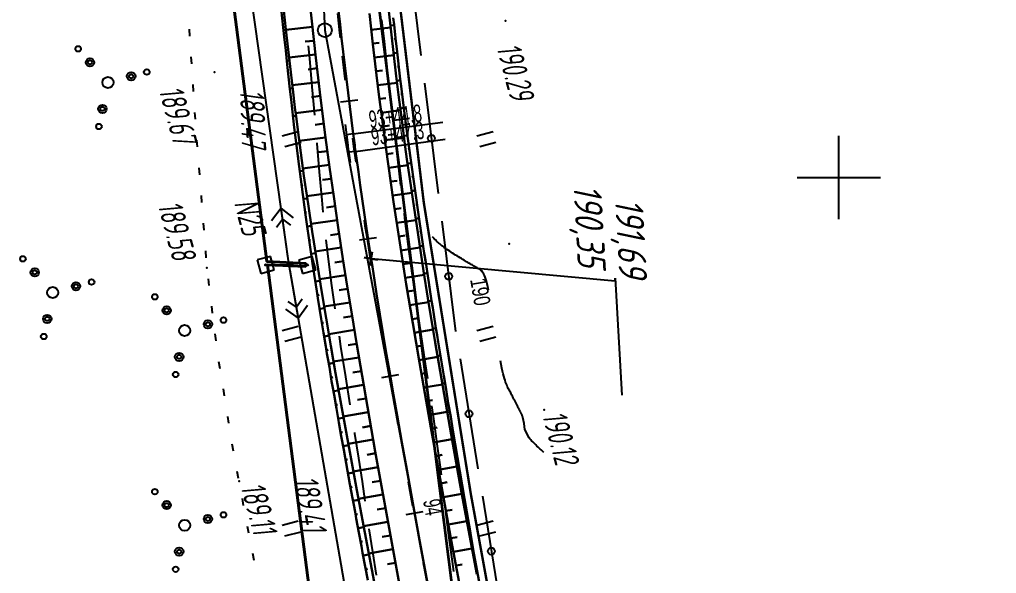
# Model space of a CAD drawing. Header units: millimetres. Extents: x -1799 to 6962, y -1020 to 4121.
# Drawn here: x 5276.6 to 5417, y 2021.7 to 2101.4 of the extents above; entities that cross this region are included whole.
import ezdxf
from ezdxf import colors
from ezdxf.entities.mleader import LeaderData, LeaderLine
from ezdxf.math import Vec2, Vec3

# ---------------------------------------------------------------- set-up
doc = ezdxf.new("R2010")
doc.units = ezdxf.units.MM
doc.linetypes.add('CONTI', pattern=[0])
doc.linetypes.add('STROT', pattern=[1.7, 0.5, -1.2])
for name, color, linetype, lineweight in [('10', 1, 'Continuous', 35), ('КОПИЯ_ОСЬ_13_ОТКОСЫ', 7, 'Continuous', 30), ('ОСЬ_ВЕРХ_ПОКРЫТИЯ_ГРАНИЦЫ_ПОЛОС', 7, 'Continuous', 30), ('ОСЬ_ВЕРХ_ПОКРЫТИЯ_ОСЬ', 1, 'Continuous', 30), ('Отметки', 5, 'Continuous', 30)]:
    doc.layers.add(name, color=color, linetype=linetype, lineweight=lineweight)
for name, color, linetype in [('_Ростелеком', 6, 'Continuous'), ('GOR_BDEFAULT', 212, 'CONTI'), ('NAD_MDEFAULT', 7, 'CONTI'), ('PI_OTDEFAULT', 172, 'CONTI'), ('PI_TTDEFAULT', 5, 'CONTI'), ('PLN_O', 7, 'CONTI'), ('SETKR', 2, 'CONTI'), ('SIT_LDEFAULT', 7, 'CONTI'), ('USLZNDEFAULT', 7, 'CONTI'), ('ZAPSKDEFAULT', 7, 'CONTI'), ('КОПИЯ_ОСЬ_ТАНГЕНСЫ', 1, 'Continuous'), ('ОСЬ_ВЕРХ_ПОКРЫТИЯ_ОТКОСЫ', 7, 'Continuous'), ('ОСЬ_ВЕРХ_ПОКРЫТИЯ_ПИКЕТЫ', 1, 'Continuous'), ('ОСЬ_ВЕРХ_ПОКРЫТИЯ_РАЗБИВКА_КРИВ', 1, 'Continuous'), ('ОСЬ_ВЕРХ_ПОКРЫТИЯ_ТАНГЕНСЫ', 1, 'Continuous'), ('разметка', 7, 'Continuous')]:
    doc.layers.add(name, color=color, linetype=linetype)
doc.styles.add('eskd', font='spds.shx', dxfattribs={"width": 1.2, "oblique": 15})
doc.styles.add('SHRFT', font='TXT', dxfattribs={"width": 3.5})
doc.styles.get("Standard").update_dxf_attribs({"font": 'arial.ttf'})
doc.styles.add('STYLE1', font='romand.shx', dxfattribs={"width": 0.9})
doc.styles.add('ГОСТ', font='', dxfattribs={"oblique": 15, "height": 4})
doc.styles.get('ГОСТ').set_extended_font_data('GOST type A')
doc.linetypes.add('кабель_связи_проект.', pattern='A,10,-1,["/",STYLE1,S=3,R=0,X=0,Y=-1.5],-4.1', length=15.1)

# ---------------------------------------------------------------- blocks, each defined once
blk = doc.blocks.new('BL_333')
at = {"color": 0}
for p, q in [((0, -6), (0, 6)), ((-6, 0), (6, 0))]:
    blk.add_line(p, q, dxfattribs=at)
blk = doc.blocks.new('BL_2011')
at = {"color": 0}
for p, q in [((0, 0), (0, 2.4)), ((1.6, 0), (1.6, 2.4))]:
    blk.add_line(p, q, dxfattribs=at)
blk = doc.blocks.new('BL_2010')
at = {"color": 0}
for centre, radius in [((0, 5.78), 0.4), ((0, 3.46), 0.6), ((0, 3.46), 0.3), ((0, 0), 0.8), ((-3.46, -1.74), 0.6), ((3.46, -1.74), 0.6), ((-5.78, -2.88), 0.4), ((-3.46, -1.74), 0.3), ((3.46, -1.74), 0.3), ((5.78, -2.88), 0.4)]:
    blk.add_circle(centre, radius, dxfattribs=at)
blk = doc.blocks.new('BL_27')
at = {"color": 0}
for p, q in [((1, 1), (-1, 1)), ((-1, 1), (-1, -1)), ((1, -1), (1, 1)), ((-1, -1), (1, -1))]:
    blk.add_line(p, q, dxfattribs=at)
blk.add_circle((0, 0), 0.1, dxfattribs=at)
blk = doc.blocks.new('_None')
blk = doc.blocks.new('Крест')
at = {"layer": 'Отметки'}
for points in [[(-1, 0), (1, 0)], [(0, 1), (0, -1)]]:
    blk.add_lwpolyline(points, dxfattribs=at)

msp = doc.modelspace()

# ---------------------------------------------------------------- linework, layer by layer
at = {"layer": '10'}
for points in [[(5555.115964376493, 1526.56348073521), (5526.335964376232, 1586.473480735359), (5535.665964376307, 1590.453480735806), (5514.085964376232, 1638.623480735731), (5463.115964376493, 1743.403480735992), (5453.935964376326, 1740.133480735508), (5420.835964376232, 1804.413480735769), (5378.175964376083, 1887.043480735657), (5361.365964376493, 1930.113480735955), (5358.725964376363, 1940.203480735806), (5339.645964376288, 2013.083480735694), (5325.065964376214, 2129.023480736104), (5322.045964376195, 2188.343480735471), (5318.665964376307, 2267.193480736029)], [(5344.985964376139, 1914.953480735806), (5350.425964376083, 1915.903480735992), (5350.355964376251, 1916.353480735247), (5344.825964376456, 1915.373480735731), (5341.455964376344, 1923.573480735918), (5318.87596437627, 2014.763480735396), (5312.235964376139, 2066.093480735471), (5317.735964376139, 2065.833480735694), (5317.755964376158, 2066.28348073588), (5312.175964376083, 2066.553480735433), (5305.745964376381, 2116.213480735582), (5305.745964376381, 2116.213480735582), (5301.735964376139, 2186.923480735545), (5311.565964376214, 2187.733480735135), (5307.975964376363, 2226.163480735769)], [(5307.975964376363, 2226.163480735769), (5311.565964376214, 2187.733480735135), (5301.735964376139, 2186.923480735545), (5305.745964376381, 2116.213480735582), (5305.745964376381, 2116.213480735582), (5312.175964376083, 2066.553480735433), (5317.755964376158, 2066.28348073588), (5317.735964376139, 2065.833480735694), (5312.235964376139, 2066.093480735471), (5318.87596437627, 2014.763480735396), (5341.455964376344, 1923.573480735918), (5344.825964376456, 1915.373480735731)]]:
    msp.add_lwpolyline(points, dxfattribs=at)
at = {"layer": '_Ростелеком', "linetype": 'кабель_связи_проект.', "ltscale": 0.25, "const_width": 0.35}
msp.add_lwpolyline([(5560.940335888308, 1528.999550312211), (5544.164877997458, 1562.924496218947), (5531.543588114533, 1588.651475008031), (5522.557004158802, 1614.791239445482), (5507.88523053047, 1645.655244533357), (5488.972480380102, 1684.79149846026), (5475.233966897978, 1712.55286167228), (5457.136308889321, 1741.273472735112), (5442.300093190259, 1770.94991314729), (5426.306818254185, 1802.793713737664), (5412.680483136801, 1830.246032699396), (5397.398819576289, 1860.082772442524), (5385.273338361856, 1884.283877056477), (5363.374087645594, 1935.707054908772), (5353.894575089807, 1969.345611808275), (5347.793558990388, 1998.501078061213), (5341.479082550397, 2033.110597992701), (5334.720605848628, 2075.005415758503), (5330.127635797495, 2113.02891054136), (5327.207949132318, 2148.154307468248), (5324.184357531523, 2191.730619093788), (5322.743138539439, 2230.823362515693)], dxfattribs=at)
at = {"layer": 'GOR_BDEFAULT', "color": 212, "elevation": 190, "flags": 128}
for points in [[(5344.011700376412, 2062.449212734972), (5343.911700376435, 2062.929215735209), (5343.8117003764, 2063.349213735585), (5343.711700376423, 2063.719216735487), (5343.621700376398, 2064.029213735287), (5343.53170037643, 2064.309212735307), (5343.431700376395, 2064.539216734854), (5343.341700376428, 2064.729210735683), (5343.261700376412, 2064.899216735189), (5343.171700376444, 2065.029213735287), (5343.081700376419, 2065.149216735189), (5342.981700376442, 2065.239212735009), (5342.891700376416, 2065.319214735565), (5342.801700376449, 2065.389214735863), (5342.701700376414, 2065.449212734972), (5342.601700376437, 2065.509217735765), (5342.501700376402, 2065.569214735565), (5342.391700376416, 2065.629212735606), (5342.28170037643, 2065.699212734972), (5342.161700376435, 2065.759217735765), (5342.04170037644, 2065.829216734891), (5341.921700376444, 2065.909211734695), (5341.79170037644, 2065.979210735683), (5341.651700376426, 2066.069214735565), (5341.511700376412, 2066.149216735189), (5341.361700376447, 2066.239212735009), (5341.201700376414, 2066.329216734891), (5341.04170037644, 2066.429215735209), (5340.871700376398, 2066.529213735287), (5340.701700376414, 2066.629212735606), (5340.511700376412, 2066.739212735009), (5340.321700376409, 2066.859215734911), (5340.121700376398, 2066.979210735683), (5339.921700376444, 2067.099213735585), (5339.711700376423, 2067.229210735683), (5339.501700376402, 2067.359215734911), (5339.28170037643, 2067.489212735009), (5339.071700376409, 2067.629212735606), (5338.861700376447, 2067.76921173503), (5338.641700376416, 2067.899216735189), (5338.441700376405, 2068.039216734854), (5338.231700376442, 2068.179215735209), (5338.03170037643, 2068.309212735307), (5337.841700376428, 2068.449212734972), (5337.661700376435, 2068.579216734891), (5337.481700376442, 2068.70921473523), (5337.321700376409, 2068.829216734891), (5337.171700376444, 2068.95921473523), (5337.021700376421, 2069.079216734891), (5336.891700376416, 2069.189217735467), (5336.761700376412, 2069.299218735111), (5336.651700376426, 2069.409211734695), (5336.54170037644, 2069.509217735765), (5336.441700376405, 2069.609215734911), (5336.351700376437, 2069.699212734972), (5336.271700376421, 2069.789216734854), (5336.201700376414, 2069.869217735169), (5336.131700376407, 2069.949212734972), (5336.071700376409, 2070.009217735765), (5336.021700376421, 2070.079216734891), (5335.971700376433, 2070.129212735606)], [(5351.961700376423, 2039.119217735169), (5351.841700376428, 2039.219216735487), (5351.721700376433, 2039.329216734891), (5351.581700376419, 2039.45921473523), (5351.441700376405, 2039.589211735328), (5351.29170037644, 2039.729210735683), (5351.141700376416, 2039.879212735606), (5350.981700376442, 2040.01921173503), (5350.821700376409, 2040.179215735209), (5350.661700376435, 2040.329216734891), (5350.511700376412, 2040.479210735683), (5350.361700376447, 2040.629212735606), (5350.211700376423, 2040.779213735287), (5350.081700376419, 2040.919213734952), (5349.951700376414, 2041.059212735307), (5349.841700376428, 2041.189217735467), (5349.241700376451, 2042.389214735863), (5349.141700376416, 2043.259217735765), (5348.951700376414, 2044.149216735189), (5348.931700376395, 2044.20921473523), (5348.911700376435, 2044.279213735287), (5348.891700376416, 2044.339211735328), (5348.861700376447, 2044.399216735189), (5348.841700376428, 2044.45921473523), (5348.8117003764, 2044.51921173503), (5348.78170037643, 2044.589211735328), (5348.751700376402, 2044.649216735189), (5348.721700376433, 2044.719216735487), (5348.691700376405, 2044.779213735287), (5348.661700376435, 2044.849213735585), (5348.631700376407, 2044.919213734952), (5348.591700376428, 2044.989212735009), (5348.5617003764, 2045.059212735307), (5348.521700376421, 2045.129212735606), (5348.491700376451, 2045.199212734972), (5348.451700376414, 2045.26921173503), (5348.411700376435, 2045.349213735585), (5348.371700376398, 2045.429215735209), (5348.331700376419, 2045.499215735507), (5348.29170037644, 2045.579216734891), (5348.251700376402, 2045.669213734952), (5348.211700376423, 2045.749215735507), (5348.161700376435, 2045.829216734891), (5348.121700376398, 2045.919213734952), (5348.071700376409, 2046.009217735765), (5348.03170037643, 2046.099213735585), (5347.981700376442, 2046.189217735467), (5347.931700376395, 2046.279213735287), (5347.881700376407, 2046.369217735169), (5347.831700376419, 2046.469216735487), (5347.78170037643, 2046.569214735565), (5347.731700376442, 2046.669213734952), (5347.671700376444, 2046.76921173503), (5347.621700376398, 2046.879212735606), (5347.5617003764, 2046.979210735683), (5347.501700376402, 2047.089211735328), (5347.441700376405, 2047.199212734972), (5347.381700376407, 2047.319214735565), (5347.321700376409, 2047.429215735209), (5347.261700376412, 2047.549218735111), (5347.201700376414, 2047.669213734952), (5347.131700376407, 2047.799218735111), (5347.0617003764, 2047.919213734952), (5347.001700376402, 2048.049218735111), (5346.931700376395, 2048.179215735209), (5346.861700376447, 2048.319214735565), (5346.78170037643, 2048.469216735487), (5346.711700376423, 2048.629212735606), (5346.631700376407, 2048.809212735307), (5346.551700376449, 2049.009217735765), (5346.471700376433, 2049.229210735683), (5346.391700376416, 2049.479210735683), (5346.301700376449, 2049.759217735765), (5346.211700376423, 2050.069214735565), (5346.121700376398, 2050.419213734952), (5346.021700376421, 2050.809212735307), (5345.931700376395, 2051.239212735009), (5345.821700376409, 2051.729210735683), (5345.721700376433, 2052.259217735765)]]:
    msp.add_lwpolyline(points, dxfattribs=at)
at = {"layer": 'PI_TTDEFAULT', "color": 5}
for p in [(5346.461700376423, 2101.149216735189, 190.29), (5304.641700376416, 2093.809212735307, 189.666), (5346.961700376423, 2069.119217735169, 190.081), (5303.53170037643, 2065.669213734952, 189.583), (5312.001700376402, 2066.079216734891, 189.593), (5352.011700376412, 2045.219216735487, 190.121), (5308.171700376444, 2034.999215735507, 189.109)]:
    msp.add_point(p, dxfattribs=at)
at = {"layer": 'PLN_O'}
for p, q in [((5332.321700376409, 2112.059212735307), (5334.3117003764, 2096.179215735209)), ((5334.8117003764, 2092.219216735487), (5336.801700376449, 2076.339211735328)), ((5337.301700376449, 2072.369217735169), (5339.29170037644, 2056.489212735009)), ((5339.931700376395, 2052.559212735307), (5342.491700376451, 2036.76921173503)), ((5343.131700376407, 2032.809212735307), (5345.691700376405, 2017.01921173503))]:
    msp.add_line(p, q, dxfattribs=at)
for centre in [(5335.8117003764, 2084.279213735287), (5338.301700376449, 2064.429215735209), (5341.211700376423, 2044.659211734695), (5344.411700376435, 2024.909211734695)]:
    msp.add_circle(centre, 0.5, dxfattribs=at)
at = {"layer": 'SIT_LDEFAULT', "color": 7}
for p, q in [((5315.3117003764, 2066.299218735111), (5307.121700376398, 2124.689217735467)), ((5329.051700376449, 2098.20921473523), (5328.711700376423, 2101.319214735565)), ((5301.001700376402, 2099.979210735683), (5301.071700376409, 2098.979210735683)), ((5318.101700376437, 2097.569214735565), (5318.28170037643, 2095.749215735507)), ((5329.501700376402, 2094.079216734891), (5329.051700376449, 2098.20921473523)), ((5301.261700376412, 2095.989212735009), (5301.331700376419, 2094.989212735009)), ((5318.28170037643, 2095.749215735507), (5318.651700376426, 2091.679215735209)), ((5301.53170037643, 2091.999215735507), (5301.601700376437, 2090.999215735507)), ((5318.651700376426, 2091.679215735209), (5319.001700376402, 2087.609215734911)), ((5301.79170037644, 2088.009217735765), (5301.861700376447, 2087.009217735765)), ((5330.971700376433, 2081.289216734854), (5330.471700376433, 2085.579216734891)), ((5302.071700376409, 2084.029213735287), (5302.151700376426, 2083.029213735287)), ((5319.331700376419, 2083.619217735169), (5319.341700376428, 2083.539216734854)), ((5319.341700376428, 2083.539216734854), (5319.681700376395, 2079.469216735487)), ((5331.441700376405, 2077.469216735487), (5330.971700376433, 2081.289216734854)), ((5302.391700376416, 2080.039216734854), (5302.471700376433, 2079.039216734854)), ((5319.681700376395, 2079.469216735487), (5320.051700376449, 2075.399216735189)), ((5302.711700376423, 2076.049218735111), (5302.79170037644, 2075.049218735111)), ((5320.051700376449, 2075.399216735189), (5320.221700376433, 2073.659211734695)), ((5314.201700376414, 2074.219216735487), (5312.841700376428, 2072.419213734952)), ((5315.171700376444, 2067.289216734854), (5314.201700376414, 2074.219216735487)), ((5316.011700376412, 2072.859215734911), (5314.201700376414, 2074.219216735487)), ((5332.011700376412, 2072.809212735307), (5331.931700376395, 2073.499215735507)), ((5303.021700376421, 2072.059212735307), (5303.101700376437, 2071.059212735307)), ((5313.571700376409, 2071.509217735765), (5314.421700376444, 2072.639214735863)), ((5314.421700376444, 2072.639214735863), (5315.551700376449, 2071.789216734854)), ((5332.54170037644, 2068.699212734972), (5332.011700376412, 2072.809212735307)), ((5320.641700376416, 2069.679215735209), (5320.911700376435, 2067.279213735287)), ((5303.341700376428, 2068.079216734891), (5303.421700376444, 2067.079216734891)), ((5333.101700376437, 2064.569214735565), (5332.54170037644, 2068.699212734972)), ((5320.921700376444, 2067.279213735287), (5321.471700376433, 2063.109215734911)), ((5312.001700376402, 2066.079216734891), (5316.001700376402, 2066.069214735565)), ((5324.481700376442, 2013.70921473523), (5315.3117003764, 2066.299218735111)), ((5315.481700376442, 2065.309212735307), (5316.681700376395, 2058.419213734952)), ((5303.721700376433, 2064.089211735328), (5303.841700376428, 2063.099213735585)), ((5333.231700376442, 2063.579216734891), (5333.091700376428, 2064.569214735565)), ((5321.471700376433, 2063.109215734911), (5321.951700376414, 2059.76921173503)), ((5316.411700376435, 2059.999215735507), (5315.251700376402, 2060.809212735307)), ((5317.221700376433, 2061.149216735189), (5316.411700376435, 2059.999215735507)), ((5304.211700376423, 2060.119217735169), (5304.331700376419, 2059.129212735606)), ((5314.831700376419, 2059.719216735487), (5316.681700376395, 2058.419213734952)), ((5316.681700376395, 2058.419213734952), (5317.991700376451, 2060.26921173503)), ((5334.331700376419, 2056.059212735307), (5333.8117003764, 2059.639214735863)), ((5304.701700376414, 2056.149216735189), (5304.821700376409, 2055.159211734695)), ((5322.54170037644, 2055.809212735307), (5322.761700376412, 2054.359215734911)), ((5334.961700376423, 2051.849213735585), (5334.331700376419, 2056.059212735307)), ((5322.761700376412, 2054.359215734911), (5323.451700376414, 2049.999215735507)), ((5305.241700376451, 2052.189217735467), (5305.401700376426, 2051.199212734972)), ((5335.28170037643, 2049.729210735683), (5334.961700376423, 2051.849213735585)), ((5323.451700376414, 2049.999215735507), (5324.101700376437, 2045.939217735467)), ((5305.871700376398, 2048.239212735009), (5306.03170037643, 2047.249215735507)), ((5336.151700376426, 2043.929215735209), (5335.871700376398, 2045.789216734854)), ((5306.501700376402, 2044.289216734854), (5306.661700376435, 2043.299218735111)), ((5336.661700376435, 2040.369217735169), (5336.151700376426, 2043.929215735209)), ((5324.741700376451, 2041.979210735683), (5324.761700376412, 2041.849213735585)), ((5324.761700376412, 2041.849213735585), (5325.331700376419, 2038.26921173503)), ((5307.141700376416, 2040.329216734891), (5307.321700376409, 2039.349213735585)), ((5337.121700376398, 2036.989212735009), (5336.661700376435, 2040.369217735169)), ((5325.331700376419, 2038.26921173503), (5325.841700376428, 2034.909211734695)), ((5337.261700376412, 2035.889214735863), (5337.121700376398, 2036.989212735009)), ((5307.871700376398, 2036.399216735189), (5308.051700376449, 2035.419213734952)), ((5325.841700376428, 2034.909211734695), (5326.261700376412, 2032.099213735585)), ((5308.601700376437, 2032.469216735487), (5308.78170037643, 2031.489212735009)), ((5337.951700376414, 2030.199212734972), (5337.741700376451, 2031.909211734695)), ((5338.381700376407, 2026.809212735307), (5337.951700376414, 2030.199212734972)), ((5309.331700376419, 2028.529213735287), (5309.511700376412, 2027.549218735111)), ((5326.831700376419, 2028.139214735863), (5327.331700376419, 2024.819214735565)), ((5338.831700376419, 2023.429215735209), (5338.381700376407, 2026.809212735307)), ((5310.101700376437, 2024.609215734911), (5310.301700376449, 2023.629212735606)), ((5327.341700376428, 2024.819214735565), (5327.871700376398, 2021.45921473523)), ((5339.04170037644, 2021.989212735009), (5338.831700376419, 2023.429215735209))]:
    msp.add_line(p, q, dxfattribs=at)
at = {"layer": 'КОПИЯ_ОСЬ_13_ОТКОСЫ'}
for points in [[(5318.075134102643, 2106.342842705933), (5318.627380196393, 2101.096016534058), (5319.209411446393, 2095.852364190308), (5319.891052071393, 2090.111397393433), (5320.616149727643, 2084.375801690308), (5321.184997383893, 2080.140328057495), (5321.774352852643, 2075.907539971558), (5322.426208321393, 2071.432930596558), (5323.101501290143, 2066.96186126062), (5323.721130196393, 2062.99262297937), (5324.356872383893, 2059.027168877808), (5325.089782540143, 2054.570625909058), (5325.840270821393, 2050.11859954187), (5326.605407540143, 2045.670967705933), (5327.734313790143, 2039.25336516687), (5329.243591133893, 2030.872383721558), (5331.962341133893, 2016.107124932495)], [(5329.480881982841, 2104.266479191755), (5330.344468408623, 2096.631774601911), (5330.756882959404, 2093.189391789411), (5331.084519678154, 2090.53576630113), (5331.30870180706, 2088.76769989488), (5331.796860986748, 2085.004760441755), (5332.013108545341, 2083.369445500349), (5332.350266748466, 2080.917663273786), (5332.696030908623, 2078.466125187849), (5333.119614892998, 2075.524413762068), (5333.890305810966, 2070.375426945661), (5334.685105615654, 2065.23010223863), (5335.311814600029, 2061.308898625349), (5336.364793115654, 2054.934325871443), (5337.450059228935, 2048.565246281599), (5338.654527002373, 2041.701903996443), (5340.153794580498, 2033.364623723005), (5342.318589502373, 2021.584777531599)], [(5329.480915086557, 2104.266485203442), (5330.344684617807, 2096.631719578442), (5330.756793992807, 2093.189336765942), (5331.084430711557, 2090.535772312817), (5331.308551805307, 2088.767705906567), (5331.796833055307, 2085.004766453442), (5332.013141649057, 2083.36939047688), (5332.350055711557, 2080.917608250317), (5332.696247117807, 2078.466192234692), (5333.119586961557, 2075.524419773755), (5333.890094774057, 2070.375371922192), (5334.685016649057, 2065.230108250317), (5335.311969774057, 2061.30884360188), (5336.364704149057, 2054.93433188313), (5337.450153367807, 2048.56519125813), (5338.654743211557, 2041.70191000813), (5340.153766649057, 2033.364629734692), (5342.318805711557, 2021.584844578442)], [(5314.225566937801, 2102.906531978783), (5314.653500153896, 2098.889114071068), (5314.877500607845, 2096.880904842553), (5314.991429402706, 2095.876868892846), (5315.101693704006, 2094.872306514916), (5315.480184152004, 2091.354545284447), (5315.646185471889, 2089.846908260522), (5316.110073640224, 2085.827766109643), (5316.561407639858, 2082.145286251244), (5316.665867402431, 2081.30851714724), (5317.189864232418, 2077.296249080834), (5317.734121396419, 2073.289275814232), (5318.434111668941, 2068.28688018435), (5318.72104175317, 2066.288032222924), (5319.345432355281, 2062.300124813256), (5319.509539677974, 2061.30486266726), (5319.98401553857, 2058.317260433373), (5320.316847874996, 2056.329085994897), (5320.639407231685, 2054.33993499392), (5320.805910184261, 2053.346465755639), (5320.979153706905, 2052.354324032006), (5321.146295621273, 2051.361327816186), (5321.476005627987, 2049.375075985131), (5321.653318478939, 2048.384338070092), (5321.827407910701, 2047.393233944115), (5322.162882878658, 2045.409362484154), (5322.520696713802, 2043.430053402123), (5322.861278607723, 2041.448455501732), (5323.221893384334, 2039.471069027123), (5324.110287740108, 2034.528396297631), (5324.476694180843, 2032.554549862084), (5324.652625157711, 2031.566573787865), (5324.833849027034, 2030.579726864037), (5325.018375470516, 2029.593658138451), (5325.378566815731, 2027.620452572045), (5325.750744893428, 2025.650115657982), (5325.930825307247, 2024.664123226342), (5326.678828313228, 2020.726958919701)], [(5314.485290352643, 2103.948799737183), (5314.906188790143, 2099.932808526245), (5315.407653633893, 2095.415108330933), (5315.934509102643, 2090.900215752808), (5316.203063790143, 2088.693062432495), (5316.364684883893, 2087.38910735437), (5316.749450508893, 2084.380440362183), (5317.501403633893, 2078.87055266687), (5318.080505196393, 2074.871773369995), (5318.681091133893, 2070.876289971558), (5318.911559883893, 2069.37983001062), (5319.381286446393, 2066.38959563562), (5320.023864571393, 2062.407539971558), (5320.683044258893, 2058.430733330933), (5321.356384102643, 2054.459053643433), (5322.043884102643, 2050.492378838745), (5322.743102852643, 2046.530342705933), (5323.543395821393, 2042.078682549683), (5325.084411446393, 2033.684151299683), (5326.563415352643, 2025.79926360437), (5329.258239571393, 2011.63813079187)], [(5314.485443189022, 2103.948836971459), (5314.906255795833, 2099.932838131127), (5315.407658173915, 2095.415084530053), (5315.934275224086, 2090.900199581322), (5316.203194215175, 2088.693114925561), (5316.364842488643, 2087.389053035912), (5316.749259068843, 2084.380500484643), (5317.50122459161, 2078.870574642357), (5318.080567433712, 2074.871833492455), (5318.681308820125, 2070.876250911889), (5318.911393239376, 2069.379821468529), (5319.381276204464, 2066.389587093529), (5320.023987843868, 2062.407508541283), (5320.682864262935, 2058.430724788842), (5321.356576993343, 2054.45907561892), (5322.043804242488, 2050.492355037865), (5322.743228032467, 2046.530395198998), (5323.543393208858, 2042.078658748803), (5325.084501340267, 2033.684142757592), (5326.563176228878, 2025.799224544701), (5329.258194997188, 2011.63810699099)], [(5326.893512742807, 2102.240118015942), (5327.401813524057, 2097.79419516438), (5327.932575242807, 2093.35083578938), (5328.327594774057, 2090.194341648755), (5328.684040086557, 2087.43433188313), (5329.271930711557, 2083.001348484692), (5330.384235399057, 2075.126958836255), (5331.274860399057, 2069.224126805005), (5332.201618211557, 2063.326787937817), (5333.127887742807, 2057.675298680005), (5334.081501024057, 2052.028326023755), (5334.846637742807, 2047.608892430005), (5335.713336961557, 2042.699102390942), (5336.951618211557, 2035.826055515942), (5338.667438524057, 2026.497442234692), (5342.412555711557, 2006.457647312817)], [(5330.324937158623, 2101.613647160505), (5330.436814600029, 2100.62951630113), (5330.647446924248, 2098.660155949568), (5330.869981103935, 2096.692443547224), (5331.339280420341, 2092.760924992536), (5331.459641748466, 2091.778686223005), (5331.707261377373, 2089.815246281599), (5331.95225649456, 2087.851928410505), (5332.42393618206, 2084.256164250349), (5332.79454165081, 2081.478271183943), (5333.41172915081, 2077.067626652693), (5334.050095850029, 2072.656799015974), (5334.63585024456, 2068.736022648786), (5334.79112368206, 2067.756835637068), (5334.94053774456, 2066.77648895738), (5335.225816064873, 2064.813232121443), (5335.538987451591, 2062.853759465193), (5335.834458642998, 2060.890685734724), (5335.992051416435, 2059.910522160505), (5336.154527002373, 2058.931029973005), (5336.46055727581, 2056.968322453474), (5336.618882471123, 2055.987609562849), (5336.785935693779, 2055.008178410505), (5337.578294092216, 2050.101440129255), (5337.916795068779, 2048.14123505113), (5338.23741274456, 2046.177306828474), (5338.579392725029, 2044.216491398786), (5338.899339014091, 2042.25109833238), (5339.24522524456, 2040.289611515974), (5339.582505517998, 2038.325988469099), (5340.580247217216, 2032.428649601911), (5341.417405420341, 2027.510680851911), (5341.930344873466, 2024.559997258161), (5342.105759912529, 2023.576965031599), (5343.214036279716, 2017.68566864488)], [(5318.713805977643, 2100.300118096558), (5314.911559883893, 2099.885567315308)], [(5327.161579149057, 2099.871465672192), (5329.934040086557, 2100.188848484692)], [(5330.444321924248, 2100.559814152693), (5329.898423486748, 2100.501403508161)], [(5314.59897811639, 2099.40097015017), (5314.959778382656, 2099.439399410424)], [(5314.818147733089, 2097.413016964135), (5314.938349320766, 2097.426421810326)], [(5318.932555977643, 2098.312080987183), (5317.665466133893, 2098.171211846558)], [(5327.391071336557, 2097.884649265942), (5328.314899461557, 2097.992559422192)], [(5330.657517725029, 2098.571166691755), (5330.47569399456, 2098.550597844099)], [(5319.155700508893, 2096.32465422937), (5315.353454415143, 2095.89350188562)], [(5327.625446336557, 2095.898443211255), (5330.393024461557, 2096.228155125317)], [(5330.88292055706, 2096.583923039411), (5330.357713037529, 2096.521239933943)], [(5315.04097659814, 2095.42546813601), (5315.401968076107, 2095.465095211205)], [(5331.119981103935, 2094.598022160505), (5330.94493227581, 2094.577148137068)], [(5315.256115987178, 2093.437080074486), (5315.37647445428, 2093.450027157006)], [(5319.385192696393, 2094.33783782312), (5318.118102852643, 2094.189766534058)], [(5327.864215867807, 2093.912725437817), (5328.786579149057, 2094.024785984692)], [(5319.620055977643, 2092.351631768433), (5315.815856758893, 2091.896797784058)], [(5328.110797899057, 2091.92798422688), (5330.870075242807, 2092.273321140942)], [(5331.35752993206, 2092.612182316755), (5330.83604555706, 2092.548339543318)], [(5315.470069482204, 2091.448554683861), (5315.863918855068, 2091.490928341088)], [(5319.859802071393, 2090.366036065308), (5318.592223946393, 2090.211128838745)], [(5331.604783350029, 2090.62756317613), (5331.431077295341, 2090.605651555036)], [(5315.690753533718, 2089.460769344506), (5315.821923806545, 2089.47591369265)], [(5328.359821336557, 2089.94360922688), (5329.279254930307, 2090.06226157063)], [(5315.920070721981, 2087.47396056765), (5316.348192288753, 2087.523376156029)], [(5320.104919258893, 2088.381172784058), (5316.300720040143, 2087.905953057495)], [(5328.616168992807, 2087.960088719067), (5331.367633836557, 2088.31519125813)], [(5331.853562646904, 2088.643066105818), (5331.333298975029, 2088.578124699568)], [(5320.355407540143, 2086.39691985437), (5319.087829415143, 2086.235176690308)], [(5328.876911180307, 2085.977178562817), (5329.793903367807, 2086.098760594067)], [(5332.108689600029, 2086.659423527693), (5331.935410791435, 2086.636718449568)], [(5316.151785447475, 2085.487434078393), (5316.294373109218, 2085.504913021264)], [(5332.36876040081, 2084.67639130113), (5331.849290185966, 2084.608276066755)], [(5316.3950897001, 2083.502288509545), (5316.861313893673, 2083.559432674584)], [(5320.611266915143, 2084.413399346558), (5316.812438790143, 2083.91840422937)], [(5329.140094774057, 2083.994512547192), (5331.882282274057, 2084.35816000813)], [(5320.874938790143, 2082.430733330933), (5319.608825508893, 2082.26117766687)], [(5329.411579149057, 2082.013067234692), (5330.324176805307, 2082.142095555005)], [(5332.632371240654, 2082.693847355818), (5332.459214502373, 2082.670776066755)], [(5316.639801099178, 2081.517318416772), (5316.795166089412, 2081.53671233767)], [(5321.142516915143, 2080.448799737183), (5317.356384102643, 2079.932442315308)], [(5329.691364305307, 2080.032720555005), (5332.420856492807, 2080.418462742505)], [(5332.901780420341, 2080.712096867536), (5332.389390283623, 2080.640380558943)], [(5316.897615983364, 2079.534011532006), (5317.401698663112, 2079.599837948022)], [(5317.156613900539, 2077.550849605736), (5317.324641301509, 2077.572791744408)], [(5321.414977852643, 2078.467476494995), (5320.153259102643, 2078.29242766687)], [(5329.971149461557, 2078.052373875317), (5330.880817430307, 2078.18091391438)], [(5333.178941064873, 2078.731383976911), (5333.008103662529, 2078.707458195661)], [(5321.692321602643, 2076.48676360437), (5317.921325508893, 2075.954659112183)], [(5330.250934617807, 2076.07202719563), (5332.985309617807, 2076.458379734692)], [(5333.457505517998, 2076.750854191755), (5332.953477197685, 2076.678039250349)], [(5317.424489571926, 2075.568870235619), (5317.967198445675, 2075.64258544558)], [(5333.74424868206, 2074.771545109724), (5333.57627993206, 2074.747253117536)], [(5317.693673207637, 2073.587073970971), (5317.874575688717, 2073.611640621361)], [(5321.975524727643, 2074.506905205933), (5320.719665352643, 2074.32514251062)], [(5330.537555711557, 2074.092779148755), (5331.448200242807, 2074.22827719563)], [(5322.264587227643, 2072.527901299683), (5318.513610665143, 2071.976265557495)], [(5330.834430711557, 2072.114873875317), (5333.565387742807, 2072.52710532063)], [(5334.030503564873, 2072.79211395738), (5333.536179834404, 2072.720641789411)], [(5317.969636037227, 2071.606200863061), (5318.557420804378, 2071.688453365502)], [(5322.557555977643, 2070.549507744995), (5321.308044258893, 2070.36274016687)], [(5334.325425439873, 2070.814025578474), (5334.16075258831, 2070.789428410505)], [(5318.246796681758, 2069.625503231225), (5318.442725255367, 2069.652915645775)], [(5331.134723680307, 2070.137578953442), (5332.044879930307, 2070.276861180005)], [(5318.526234700557, 2067.645118404565), (5319.169472768184, 2067.737456966576)], [(5322.855407540143, 2068.571846612183), (5319.127380196393, 2068.005928643433)], [(5331.439411180307, 2068.16089438313), (5334.164508836557, 2068.583623875317)], [(5334.620957666435, 2068.835937199568), (5334.136582666435, 2068.763610539411)], [(5323.158630196393, 2066.594917901245), (5321.916930977643, 2066.401070244995)], [(5331.748004930307, 2066.18482016438), (5332.655719774057, 2066.327642430005)], [(5334.92784243206, 2066.859679875349), (5334.766465478935, 2066.83508270738)], [(5318.818339421627, 2065.666602779565), (5319.032342984554, 2065.700111080346)], [(5319.127712323543, 2063.690673519311), (5319.799897267696, 2063.795921016869)], [(5323.467223946393, 2064.618843682495), (5319.760680977643, 2064.040352471558)], [(5332.060504930307, 2064.209478367505), (5334.779254930307, 2064.642461765942)], [(5335.216050439873, 2064.880553898786), (5334.751756006279, 2064.813049015974)], [(5323.776794258893, 2062.64301360437), (5322.542419258893, 2062.445015557495)], [(5332.378376024057, 2062.234868992505), (5333.284137742807, 2062.381963719067)], [(5335.530747705498, 2062.905456242536), (5335.376328760185, 2062.880737004255)], [(5319.441828801509, 2061.715514827904), (5319.665598943111, 2061.752410579857)], [(5332.700641649057, 2060.26099203938), (5335.410114305307, 2060.70581625813)], [(5335.828904443779, 2060.927795109724), (5335.384751611748, 2060.86096161363)], [(5319.757958485958, 2059.740661312279), (5320.447685315487, 2059.850196529565)], [(5324.093688790143, 2060.668160088745), (5320.410095040143, 2060.07758391687)], [(5324.411559883893, 2058.693672784058), (5323.184509102643, 2058.491768487183)], [(5333.026325242807, 2058.287725437817), (5333.929157274057, 2058.437505711255)], [(5336.150742822685, 2058.953857121443), (5336.00303774456, 2058.929382023786)], [(5320.076273038265, 2057.766174007592), (5320.305868222591, 2057.804595638451)], [(5324.736266915143, 2056.72016204187), (5321.075134102643, 2056.117867119995)], [(5333.355426805307, 2056.314947117505), (5336.058551805307, 2056.767950047192)], [(5336.45909243206, 2056.977782902693), (5336.034653955498, 2056.911620793318)], [(5320.403752400753, 2055.793166805443), (5321.110825612423, 2055.907821346459)], [(5320.726646497127, 2053.819411922631), (5320.962131574031, 2053.858871151147)], [(5325.060973946393, 2054.746651299683), (5323.840759102643, 2054.545967705933)], [(5333.687458055307, 2054.342657078442), (5334.588336961557, 2054.495244969067)], [(5336.786485010185, 2055.004760441755), (5336.64512758831, 2054.981933293318)], [(5325.392516915143, 2052.77436126062), (5321.754821602643, 2052.161324151245)], [(5334.022907274057, 2052.371099461255), (5336.719196336557, 2052.832036961255)], [(5337.105332666435, 2053.030334172224), (5336.696946435966, 2052.964416203474)], [(5321.064355924007, 2051.848144222436), (5321.787820889827, 2051.969909359154)], [(5337.424119287529, 2051.055968937849), (5337.288010889091, 2051.033935246443)], [(5321.392968251583, 2049.875320125756), (5321.634214475032, 2049.915359188256)], [(5325.725036446393, 2050.80219329187), (5324.512145821393, 2050.597847588745)], [(5334.363239305307, 2050.400274265942), (5335.261676805307, 2050.555791844067)], [(5326.061950508893, 2048.830757744995), (5322.447204415143, 2048.208565362183)], [(5334.704547899057, 2048.429571140942), (5337.393024461557, 2048.894903172192)], [(5337.754075342216, 2049.083373723005), (5337.371934228935, 2049.017394719099)], [(5321.737473561641, 2047.905242611107), (5322.47757060754, 2048.03524749392)], [(5326.400817696393, 2046.859688409058), (5325.196227852643, 2046.652413018433)], [(5338.084946924248, 2047.11096161363), (5337.957383447685, 2047.090148625349)], [(5322.074198796627, 2045.933791805443), (5322.321168973323, 2045.975555111107)], [(5335.049274461557, 2046.459478367505), (5335.945270555307, 2046.617681492505)], [(5322.424052312252, 2043.964660335717), (5323.179840161678, 2044.101287532982)], [(5326.743102852643, 2044.889229424683), (5323.151794258893, 2044.257515557495)], [(5335.397418992807, 2044.48999594563), (5338.081989305307, 2044.963994969067)], [(5338.418504053154, 2045.138976750349), (5338.062241846123, 2045.076842961286)], [(5327.089782540143, 2042.919502862183), (5325.892516915143, 2042.70893157312)], [(5335.745563524057, 2042.520513523755), (5336.640094774057, 2042.681646336255)], [(5338.750291162529, 2043.166747746443), (5338.631272607841, 2043.147338566755)], [(5322.767449452755, 2041.994384456811), (5323.019763066646, 2042.037749935326)], [(5339.08555727581, 2041.195068058943), (5338.756089502373, 2041.136962590193)], [(5323.120719983455, 2040.025848079857), (5323.894357755062, 2040.166930843529)], [(5327.435973946393, 2040.94965422937), (5323.866149727643, 2040.32172454187)], [(5336.100055711557, 2040.552251805005), (5338.774372117807, 2041.034063328442)], [(5327.783630196393, 2038.980171807495), (5326.594665352643, 2038.76606047937)], [(5336.455036180307, 2038.583990086255), (5337.346149461557, 2038.744512547192)], [(5339.428147607841, 2039.224670109724), (5339.318223291435, 2039.205749211286)], [(5323.475680425045, 2038.057601619897), (5323.733686520931, 2038.10392730349)], [(5328.138122383893, 2037.011788018433), (5324.590759102643, 2036.37299407312)], [(5336.809528367807, 2036.615606297192), (5339.482379930307, 2037.097295750317)], [(5339.764024072685, 2037.25305145738), (5339.463670068779, 2037.202209172224)], [(5323.829317166683, 2036.089111019311), (5324.61695392358, 2036.230910946068)], [(5324.185883595821, 2034.121154476342), (5324.448168828365, 2034.16984527224)], [(5328.492614571393, 2035.04340422937), (5327.309997383893, 2034.83051360437)], [(5337.168415086557, 2034.648077000317), (5338.059040086557, 2034.811895359692)], [(5340.097642236748, 2035.281066594099), (5339.997544580498, 2035.264159855818)], [(5328.847106758893, 2033.07514251062), (5325.317809883893, 2032.439644463745)], [(5337.530231492807, 2032.681035984692), (5340.189411180307, 2033.17017172688)], [(5340.43126040081, 2033.309081730818), (5340.172044092216, 2033.26525848863)], [(5324.547982289669, 2032.15422027224), (5325.344802930233, 2032.296111751732)], [(5340.766038232841, 2031.337341008161), (5340.679612451591, 2031.322631535505)], [(5324.907382085201, 2030.1867825281), (5325.172563626644, 2030.236404110131)], [(5329.201598946393, 2031.106758721558), (5328.024841133893, 2030.89496672937)], [(5337.892047899057, 2030.71411703938), (5338.778278367807, 2030.877080906567)], [(5329.562927071393, 2029.139717705933), (5326.057555977643, 2028.494331963745)], [(5338.253376024057, 2028.747076023755), (5340.912555711557, 2029.23608969563)], [(5341.101609521904, 2029.365661320661), (5340.89512758831, 2029.330505070661)], [(5325.269163205501, 2028.219787288842), (5326.081437184688, 2028.368056942162)], [(5329.924743477643, 2027.172676690308), (5328.756286446393, 2026.957588799683)], [(5341.437669092216, 2027.394103703474), (5341.368882471123, 2027.382140812849)], [(5325.636704518673, 2026.253860164818), (5325.907153203365, 2026.3049465906)], [(5338.615192430307, 2026.78003500813), (5339.501422899057, 2026.942998875317)], [(5326.002364232418, 2024.287582088647), (5326.82125003564, 2024.443145443139)], [(5330.287048165143, 2025.205757744995), (5326.798278633893, 2024.56342376062)], [(5338.981891649057, 2024.813970555005), (5341.634235399057, 2025.309576023755)], [(5341.780198389091, 2025.423644719099), (5341.61827211956, 2025.395507512068)], [(5330.649352852643, 2023.238838799683), (5329.486266915143, 2023.024727471558)], [(5339.349567430307, 2022.848028172192), (5340.233356492807, 2023.013189305005)], [(5342.128831201591, 2023.454284367536), (5342.074998193779, 2023.444152531599)], [(5326.375657155391, 2022.322723079857), (5326.648619725582, 2022.374572445092)]]:
    msp.add_lwpolyline(points, dxfattribs=at)
at = {"layer": 'КОПИЯ_ОСЬ_ТАНГЕНСЫ'}
for p, q in [((5304.461700375841, 2462.289214736235), (5320.496125965155, 2099.824243419257)), ((5320.496125965155, 2099.824243419257), (5350.931700375842, 1935.819214735565))]:
    msp.add_line(p, q, dxfattribs=at)
msp.add_circle((5320.496125965155, 2099.824243419257), 1, dxfattribs=at)
at = {"layer": 'ОСЬ_ВЕРХ_ПОКРЫТИЯ_ГРАНИЦЫ_ПОЛОС'}
for points in [[(5318.075134102643, 2106.342842705933), (5318.627380196393, 2101.096016534058), (5319.209411446393, 2095.852364190308), (5319.891052071393, 2090.111397393433), (5320.616149727643, 2084.375801690308), (5321.184997383893, 2080.140328057495), (5321.774352852643, 2075.907539971558), (5322.426208321393, 2071.432930596558), (5323.101501290143, 2066.96186126062), (5323.721130196393, 2062.99262297937), (5324.356872383893, 2059.027168877808), (5325.089782540143, 2054.570625909058), (5325.840270821393, 2050.11859954187), (5326.605407540143, 2045.670967705933), (5327.734313790143, 2039.25336516687), (5329.243591133893, 2030.872383721558), (5331.962341133893, 2016.107124932495)], [(5326.893512742807, 2102.240118015942), (5327.401813524057, 2097.79419516438), (5327.932575242807, 2093.35083578938), (5328.327594774057, 2090.194341648755), (5328.684040086557, 2087.43433188313), (5329.271930711557, 2083.001348484692), (5330.384235399057, 2075.126958836255), (5331.274860399057, 2069.224126805005), (5332.201618211557, 2063.326787937817), (5333.127887742807, 2057.675298680005), (5334.081501024057, 2052.028326023755), (5334.846637742807, 2047.608892430005), (5335.713336961557, 2042.699102390942), (5336.951618211557, 2035.826055515942), (5338.667438524057, 2026.497442234692), (5342.412555711557, 2006.457647312817)]]:
    msp.add_lwpolyline(points, dxfattribs=at)
at = {"layer": 'ОСЬ_ВЕРХ_ПОКРЫТИЯ_ОСЬ'}
msp.add_lwpolyline([(5322.484392308406, 2102.623738357251), (5322.697244245568, 2100.651721720968), (5322.914944422295, 2098.680234435399), (5323.137583831829, 2096.709298846697), (5323.365253358506, 2094.738937988331), (5323.598043773478, 2092.76917559692), (5323.83604572886, 2090.800036131789), (5324.079349753107, 2088.831544772175), (5324.328046244927, 2086.863727440511), (5324.58222546764, 2084.896610808012), (5324.58222546764, 2084.896610808012, 0.00089982123), (5324.913111602664, 2082.398935583805), (5324.913111602664, 2082.398935583805), (5325.045035666679, 2081.421886329924), (5325.312934011958, 2079.468339432416), (5325.586101810806, 2077.515522363049), (5325.864382178444, 2075.563427252148), (5326.147618366822, 2073.61204500628), (5326.435653765549, 2071.66136534178), (5326.72833190251, 2069.711376836908), (5327.02549644351, 2067.762066956063), (5327.326991192365, 2065.813422090759), (5327.63266008971, 2063.865427600605), (5327.942347211685, 2061.91806785242), (5328.414071311572, 2058.998181804468), (5328.893960683936, 2056.079626497266), (5329.381490740352, 2053.162337684457), (5329.876137517896, 2050.246247020003), (5330.377377652718, 2047.331282331993), (5330.884688350003, 2044.417367922527), (5331.569643112927, 2040.533645560418), (5332.263225000972, 2036.651454377373), (5333.140452673289, 2031.800557926682), (5334.204979123993, 2025.981637942989), (5336.536792191278, 2013.378639549402)], format="xyb", dxfattribs=at)
at = {"layer": 'ОСЬ_ВЕРХ_ПОКРЫТИЯ_ОТКОСЫ'}
msp.add_lwpolyline([(5327.929364085323, 2093.377718524461), (5327.932575242807, 2093.35083578938), (5328.327594774057, 2090.194341648755), (5328.684040086557, 2087.43433188313), (5329.271930711557, 2083.001348484692), (5330.384235399057, 2075.126958836255), (5331.274860399057, 2069.224126805005), (5332.201618211557, 2063.326787937817), (5333.127887742807, 2057.675298680005), (5334.081501024057, 2052.028326023755), (5334.846637742807, 2047.608892430005), (5335.713336961557, 2042.699102390942), (5336.951618211557, 2035.826055515942), (5338.667438524057, 2026.497442234692), (5342.412555711557, 2006.457647312817)], dxfattribs=at)
at = {"layer": 'ОСЬ_ВЕРХ_ПОКРЫТИЯ_ПИКЕТЫ'}
for p, q in [((5322.736302333049, 2089.502055975993), (5325.217355175419, 2089.809264040937)), ((5325.472360717898, 2069.656900626992), (5327.944293043352, 2070.030465315481)), ((5328.66891751221, 2049.889863460709), (5331.133174630269, 2050.311096004595)), ((5332.164432184809, 2030.183649400634), (5334.623839585585, 2030.632331064356)), ((5332.164432184809, 2030.183649400634), (5334.623839585585, 2030.632331064356))]:
    msp.add_line(p, q, dxfattribs=at)
at = {"layer": 'ОСЬ_ВЕРХ_ПОКРЫТИЯ_РАЗБИВКА_КРИВ'}
for p, q in [((5323.396333124992, 2086.25442499054), (5323.784970970339, 2083.27970472948)), ((5324.58222546764, 2084.896610808012), (5337.472679927547, 2086.580708138098)), ((5324.58222546764, 2084.896610808012), (5323.590652047666, 2084.767064860475)), ((5323.722339793467, 2083.752472616186), (5324.121681960687, 2080.779170438101)), ((5324.913111602664, 2082.398935583805), (5337.797421034697, 2084.1294183083)), ((5324.913111602664, 2082.398935583805), (5323.922010877091, 2082.265821527143))]:
    msp.add_line(p, q, dxfattribs=at)
at = {"layer": 'ОСЬ_ВЕРХ_ПОКРЫТИЯ_ТАНГЕНСЫ'}
for p, q in [((5304.461700375841, 2462.289214736235), (5320.491700375869, 2099.829214736273)), ((5320.491700375869, 2099.829214736273), (5350.931700375842, 1935.819214735565))]:
    msp.add_line(p, q, dxfattribs=at)
msp.add_circle((5320.491700375869, 2099.829214736273), 1, dxfattribs=at)
at = {"layer": 'разметка', "linetype": 'STROT', "lineweight": 30, "ltscale": 7}
msp.add_lwpolyline([(5312.419951080936, 2282.389592047234), (5316.248330236014, 2195.847462246579, 0.002559796335909504), (5318.528587321935, 2149.658473065508, 0.01482581485104546), (5323.043230571444, 2096.101309080062, 0.01026846316929855), (5326.556794219776, 2070.09333256298, 0.00912404488225515), (5335.38206139234, 2019.609944396106, 0.03020844163849281), (5352.494181355907, 1943.306114179467, 0.03104518826050361), (5370.983017266097, 1896.350219193299, 0.007877118138080627), (5388.832378658301, 1859.398221180228), (5485.717003133594, 1664.045008556371, -0.002973544320314526), (5496.159285259006, 1642.671319183347), (5549.563985624476, 1531.691856217955, -0.03039803624120341), (5568.217826139773, 1487.866110648413), (5596.285781411405, 1412.455364825589, 0.04634382968334985), (5628.252163394916, 1343.371454953601), (5666.656332017164, 1274.78566042186, -0.01136105926665252), (5709.242686284482, 1194.504991888453), (5740.219959055665, 1132.759812451352, -0.02222531508865343), (5757.306641797602, 1095.997857649264, -0.02209981590129591), (5770.196559998245, 1057.726974188735, -0.002394669231374273), (5778.875652900324, 1028.934648886708, -0.03632339240756253), (5794.376136395158, 962.0931287393096, -0.03836498102736813), (5797.847112697151, 870.9789609931531)], format="xyb", dxfattribs=at)

# ---------------------------------------------------------------- block references
at = {"layer": 'SETKR', "color": 82}
msp.add_blockref('BL_333', (5394.351700376437, 2078.639214735863), dxfattribs=at)
at = {"layer": 'USLZNDEFAULT', "color": 7, "rotation": 285}
for p in [(5312.001700376402, 2066.079216734891), (5317.991700376451, 2066.069214735565)]:
    msp.add_blockref('BL_27', p, dxfattribs=at)
at = {"layer": 'ZAPSKDEFAULT', "color": 7, "rotation": 285}
for name, p in [('BL_2010', (5289.328171376439, 2092.301144735341)), ('BL_2011', (5314.351700376437, 2084.639214735863)), ('BL_2011', (5342.351700376437, 2084.639214735863)), ('BL_2010', (5281.397109376392, 2062.104595735123)), ('BL_2010', (5300.351700376437, 2056.639214735863)), ('BL_2011', (5314.351700376437, 2056.639214735863)), ('BL_2011', (5342.351700376437, 2056.639214735863)), ('BL_2010', (5300.351700376437, 2028.639214735863)), ('BL_2011', (5314.351700376437, 2028.639214735863)), ('BL_2011', (5342.351700376437, 2028.639214735863))]:
    msp.add_blockref(name, p, dxfattribs=at)
at = {"layer": 'Отметки', "rotation": 260.7861031979047}
msp.add_blockref('Крест', (5327.146174377218, 2066.976926812355), dxfattribs=at)

# ---------------------------------------------------------------- texts
at = {"layer": 'GOR_BDEFAULT', "color": 212, "style": 'SHRFT', "width": 0.75}
msp.add_text('190', height=2.3625, rotation=279.490286, dxfattribs=at).set_placement((5341.367220376394, 2063.963608734694, 190))
at = {"layer": 'NAD_MDEFAULT', "color": 7, "style": 'eskd', "oblique": 10, "width": 0.8}
msp.add_text('N25', height=3.5, rotation=284.730807, dxfattribs=at).set_placement((5307.414919376441, 2074.98805373573))
at = {"layer": 'PI_OTDEFAULT', "color": 172, "style": 'eskd', "oblique": 10, "width": 0.8}
for s, rotation, p in [('190.29', 285, (5345.121700376398, 2097.349213735585)), ('189.67', 285, (5296.601700376437, 2091.20921473523)), ('189.47', 272, (5308.28170037643, 2091.219216735487)), ('189.58', 285, (5296.451640376423, 2074.676677734976)), ('190.12', 285, (5351.679542376436, 2044.467466735666)), ('189.11', 285, (5308.344996376438, 2034.207778735471)), ('189.41', 280, (5315.961700376423, 2035.329216734891))]:
    msp.add_text(s, height=3.5, rotation=rotation, dxfattribs=at).set_placement(p)
at = {"layer": 'ОСЬ_ВЕРХ_ПОКРЫТИЯ_ПИКЕТЫ', "width": 0.6}
msp.add_text('94', height=2.5, rotation=280.339045619394, dxfattribs=at).set_placement((5334.600571326338, 2032.152843673167))
at = {"layer": 'ОСЬ_ВЕРХ_ПОКРЫТИЯ_РАЗБИВКА_КРИВ', "width": 0.6}
for s, rotation, p in [('93+44.8', 7.443355211467001, (5326.996386043445, 2085.716262391222)), ('93+47.3', 7.649578979515, (5327.324306388657, 2083.227271085058))]:
    msp.add_text(s, height=2.5, rotation=rotation, dxfattribs=at).set_placement(p)
at = {"layer": 'Отметки', "color": 0, "style": 'ГОСТ', "oblique": 15}
msp.add_text('190,35', height=4, rotation=273.198164, dxfattribs=at).set_placement((5356.198779636974, 2077.588173011703, 126.574))

# ---------------------------------------------------------------- leaders
at = {"layer": 'Отметки', "ltscale": 0.2}
ml = msp.add_multileader_mtext('Standard', dxfattribs=at)
ml.set_content('191,69', color=256, style='ГОСТ')
ml.set_leader_properties()
ml.set_arrow_properties(name='NONE')
ml.build(insert=Vec2(0, 0))
ml.multileader.update_dxf_attribs({"text_left_attachment_type": 6, "text_right_attachment_type": 6, "dogleg_length": 0.36, "arrow_head_size": 2})
ctx = ml.context
ctx.base_point, ctx.arrow_head_size, ctx.landing_gap_size, ctx.plane_origin, ctx.plane_x_axis, ctx.plane_y_axis = Vec3(5361.209319974343, 2082.081903698392), 2, 0, Vec3(5293.519114338249, 2064.271731627558), Vec3(0.05578951068397783, -0.9984425524273504), Vec3(0.9984425524273504, 0.05578951068397783)
ctx.left_attachment, ctx.right_attachment, ctx.text_align_type = 6, 6, 2
notes = []
notes.append((ctx, [(1, (1, 1, 0), (5362.231149485548, 2063.794629750227), (-0.05578951068397794, 0.9984425524273506), 0.3600000000000013, [(0, [(5327.146174377218, 2066.976926812355)], 0, [])])]))
ctx.mtext.insert, ctx.mtext.text_direction, ctx.mtext.rotation, ctx.mtext.alignment, ctx.mtext.line_spacing_style, ctx.mtext.flow_direction = Vec3(5366.803901002868, 2064.410700817977), Vec3(0.05578951068397785, -0.9984425524273506), 4.768207472203442, 3, 2, 5
for ctx, leaders in notes:
    for number, flags, end, landing, length, lines in leaders:
        leader = LeaderData()
        leader.index, (leader.has_last_leader_line, leader.has_dogleg_vector, leader.attachment_direction) = number, flags
        leader.last_leader_point, leader.dogleg_vector, leader.dogleg_length = Vec3(end), Vec3(landing), length
        for number, points, colour, breaks in lines:
            line = LeaderLine()
            line.index, line.vertices, line.color, line.breaks = number, Vec3.list(points), colors.encode_raw_color(colour), breaks
            leader.lines.append(line)
        ctx.leaders.append(leader)

doc.saveas('drawing.dxf')
